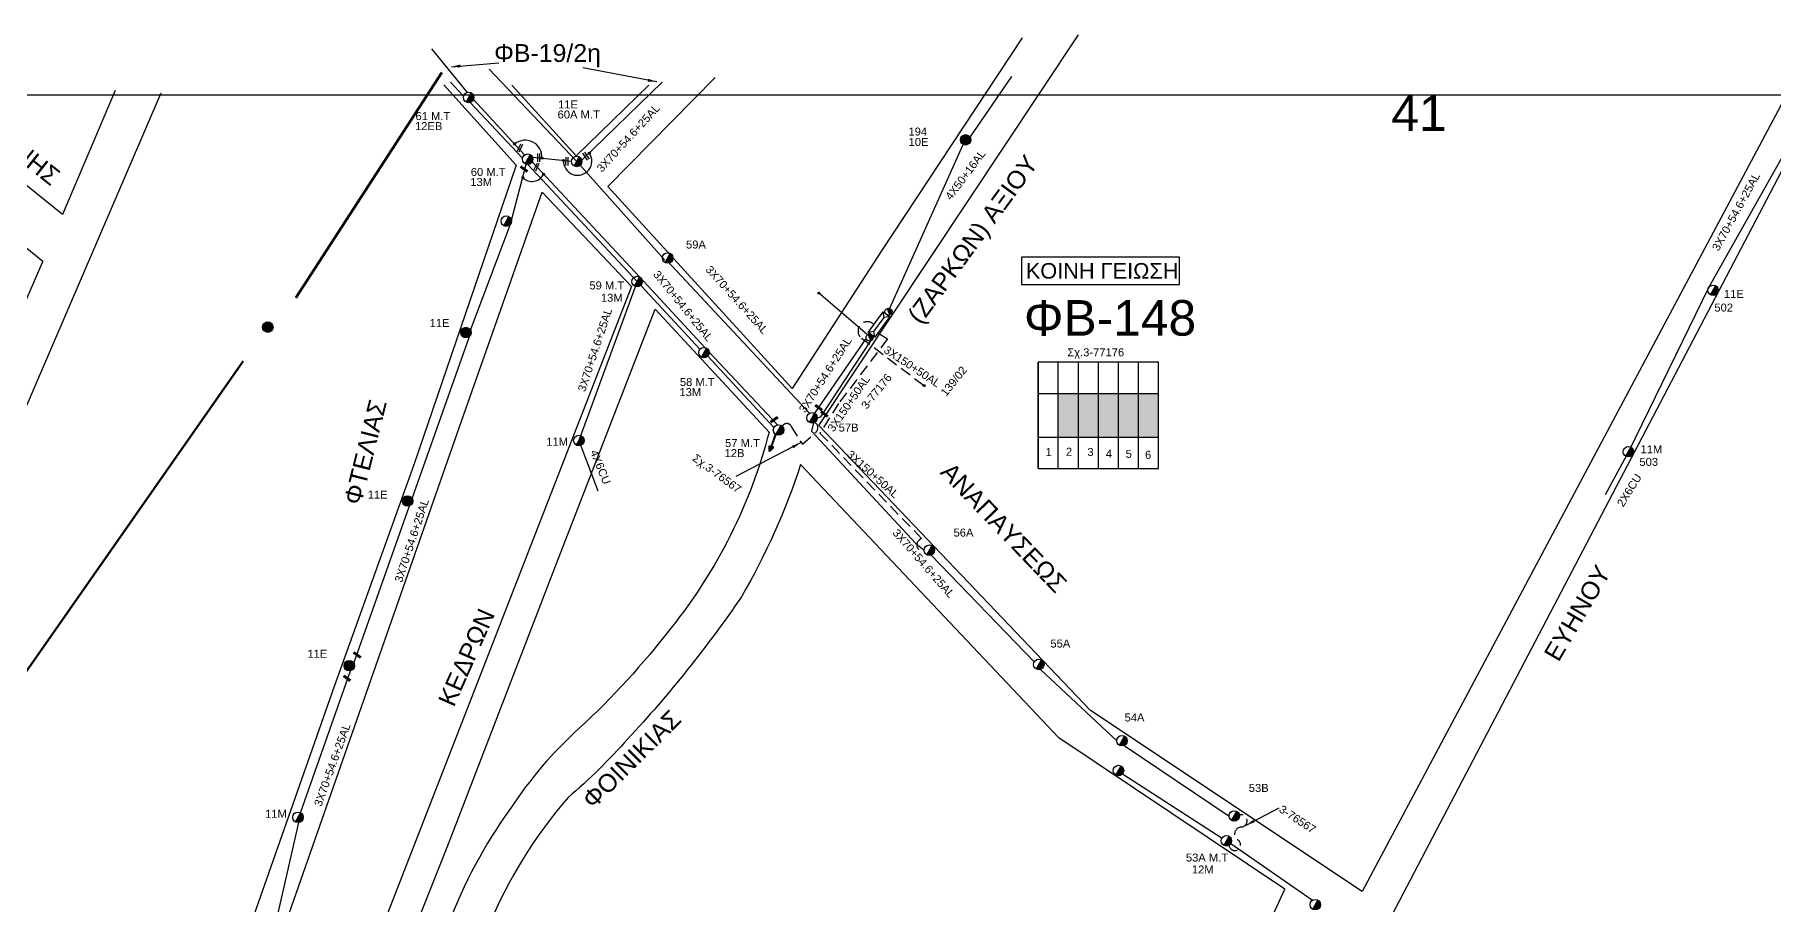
# Model space of a CAD drawing. Header units: millimetres. Extents: x 1451 to 4015, y 754 to 2365.
# Drawn here: x 1910.1 to 2301, y 1594 to 1789.6 of the extents above; entities that cross this region are included whole.
import ezdxf
from ezdxf.enums import TextEntityAlignment as Align

# ---------------------------------------------------------------- set-up
doc = ezdxf.new("R2010")
doc.units = ezdxf.units.MM
doc.linetypes.add('DASHED', pattern=[19.05, 12.7, -6.35])
for name, color, linetype in [('Ασφαλειοκιβώτια Χ.Τ 6 αναχωρήσεων', 7, 'Continuous'), ('Γέφυρες Εναερίου Δικτύου', 7, 'Continuous'), ('Γυμνά εναέρια ΧΤ και ΦΟΠ (3Φ)   4x50+16AL', 7, 'Continuous'), ('Επίτονοι', 7, 'Continuous'), ('Επιγραφές - Σχήματα', 7, 'Continuous'), ('Καλώδια ΧΤ   2x6AL', 7, 'DASHED'), ('Καλώδια ΧΤ   3x150+50AL', 7, 'DASHED'), ('Καλώδια ΧΤ   3x150AL+50XLPE', 7, 'DASHED'), ('Καλώδια ΧΤ   4x6CU', 7, 'DASHED'), ('Μηχανική τομή', 7, 'Continuous'), ('Στύλος Ξύλινος', 7, 'Continuous'), ('Στύλος Ξύλινος @ 1', 7, 'Continuous'), ('Στύλος ΦΜ', 7, 'Continuous'), ('Στύλος ΦΜ @ 1', 7, 'Continuous'), ('Συνδέσεις', 7, 'Continuous'), ('Συνεστραμμένα ΧΤ   3x70+54.6+25AL', 7, 'SYN_LINE'), ('Υποσταθμός εναέριος 2 στύλων', 7, 'Continuous'), ('Υποσταθμός πόλεως', 7, 'Continuous'), ('Υπόβαθρο ΔΕΗ', 7, 'Continuous')]:
    doc.layers.add(name, color=color, linetype=linetype)
doc.styles.get("Standard").update_dxf_attribs({"font": 'ARIAL.TTF'})
doc.linetypes.add('SYN_LINE', pattern='A,0.5,-0.0001,["/\\/\\/\\/",Standard,S=0.1,R=0,X=0,Y=-0.05],-0.25', length=0.7501)
doc.dimstyles.new('ISO-25', dxfattribs={"dimtxt": 2.5, "dimasz": 2.5, "dimexe": 1.25, "dimexo": 0.625, "dimtad": 1, "dimtxsty": 'Standard', "dimcen": 2.5, "dimadec": 0, "dimazin": 0, "dimtfac": 1, "dimtmove": 0, "dimatfit": 3, "dimfxl": 1, "dimarcsym": 0})

# ---------------------------------------------------------------- blocks, each defined once
blk = doc.blocks.new('ΥΠΑΡΧΩΝ ΤΣΙΜΕΝΤΕΝΙΟΣ ΣΤΥΛΟΣ')
at = {"layer": 'Στύλος ΦΜ'}
blk.add_hatch(color=7, dxfattribs=at).paths.add_polyline_path([(-1.29, -2.28, 0.574793), (2.62, 0, 0.268822), (1.3, 2.27)])
at = {"layer": 'Στύλος ΦΜ', "color": 7}
blk.add_line((-1.29, -2.28), (1.3, 2.27), dxfattribs=at)
blk.add_circle((0, 0), 2.62, dxfattribs=at)
at = {"layer": 'Στύλος ΦΜ', "flags": 4}
for tag, p in [('ΑΡΙΘΜΟΣ', (-4.68, 8.05)), ('ΤΥΠΟΣ', (-4.91, 3.03))]:
    blk.add_attdef(tag, p, '', height=4, dxfattribs=at)
blk = doc.blocks.new('ΥΠΑΡΧΩΝ ΞΥΛΙΝΟΣ ΣΤΥΛΟΣ')
at = {"layer": 'Στύλος Ξύλινος'}
h = blk.add_hatch(color=256, dxfattribs=at)
h.paths.add_polyline_path([(-2.62, 0, 0.270008), (-1.29, -2.28), (1.3, 2.27, 0.576266)])
h.paths.add_polyline_path([(-1.29, -2.28, 0.574793), (2.62, 0, 0.268822), (1.3, 2.27)])
blk.add_line((-1.29, -2.28), (1.3, 2.27), dxfattribs=at)
blk.add_circle((0, 0), 2.62, dxfattribs=at)
at = {"layer": 'Στύλος Ξύλινος', "flags": 4}
for tag, p in [('ΑΡΙΘΜΟΣ', (-4.91, 8.6)), ('ΤΥΠΟΣ', (-4.85, 3.39))]:
    blk.add_attdef(tag, p, '', height=4, dxfattribs=at)
blk = doc.blocks.new('ΥΠΟΣΤΑΘΜΟΣ ΕΝΑΕΡΙΟΣ ΕΠΙ 2 ΣΤΥΛΩΝ')
at = {"layer": 'Υποσταθμός εναέριος 2 στύλων', "linetype": 'Continuous'}
for points in [[(-12, -2.1, 0.574793), (-8.5, -0.1, 0.268822), (-9.6, 2)], [(9.7, -2.1, 0.574793), (13.2, -0.1, 0.268822), (12, 1.9)]]:
    blk.add_hatch(color=256, dxfattribs=at).paths.add_polyline_path(points)
for p, q in [((-12, -2.1), (-9.6, 2)), ((9.7, -2.1), (12, 1.9))]:
    blk.add_line(p, q, dxfattribs=at)
for centre in [(-10.8, -0.1), (10.8, -0.1)]:
    blk.add_circle(centre, 2.36, dxfattribs=at)
at = {"layer": 'Υποσταθμός πόλεως', "linetype": 'Continuous', "ltscale": 40}
blk.add_lwpolyline([(-8.6, 2.8), (8.6, 2.8), (8.6, -2.8), (-8.6, -2.8)], close=True, dxfattribs=at)
for points in [[(-5.8, 0), (-8.6, 2.8)], [(-8.6, -2.8), (-5.8, 0)], [(-5.8, 0), (5.8, 0)], [(5.8, 0), (8.6, 2.8)], [(8.6, -2.8), (5.8, 0)]]:
    blk.add_lwpolyline(points, dxfattribs=at)
at = {"layer": 'Υποσταθμός εναέριος 2 στύλων', "ltscale": 40, "flags": 1}
for tag, p in [('ΜΕΤΑΣΧΗΜΑΤΙΣΜΟΣ', (14.1, 2.5)), ('ΙΣΧΥΣ', (14.1, -0.3)), ('ΑΡΙΘΜΟΣ', (14.2, -3))]:
    blk.add_attdef(tag, p, '', height=1.8, dxfattribs=at)
blk = doc.blocks.new('ΕΠΙΤΟΝΟΣ')
at = {"layer": 'Επίτονοι', "lineweight": 40, "ltscale": 40}
blk.add_hatch(color=256, dxfattribs=at).paths.add_polyline_path([(-1.13, 6.47), (0, 9.1), (1.13, 6.47)])
for p, q in [((-1.13, 6.47), (0, 9.1)), ((0, 9.1), (1.13, 6.47)), ((1.13, 6.47), (-1.13, 6.47)), ((-1.13, 6.47), (0, 6.47)), ((0, 6.47), (0, 0))]:
    blk.add_line(p, q, dxfattribs=at)
blk = doc.blocks.new('ΑΣΦΑΛΕΙΟΚΙΒΩΤΙΟ ΥΠΟΣΤΑΘΜΟΥ 6 ΑΝΑΧΩΡΗΣΕΩΝ')
at = {"layer": 'Ασφαλειοκιβώτια Χ.Τ 6 αναχωρήσεων', "ltscale": 40}
for p, q in [((-23.91, 27), (23.91, 27)), ((-9.83, 27), (-9.83, -27)), ((9.83, 27), (9.83, -27)), ((-23.91, 18), (23.91, 18)), ((-23.91, 9), (23.91, 9)), ((-23.91, 0), (23.91, 0)), ((-23.91, -9), (23.91, -9)), ((-23.91, -18), (23.91, -18))]:
    blk.add_line(p, q, dxfattribs=at)
at = {"layer": 'Ασφαλειοκιβώτια Χ.Τ 6 αναχωρήσεων'}
blk.add_lwpolyline([(-23.91, -27), (23.91, -27), (23.91, 27), (-23.91, 27)], close=True, dxfattribs=at)
for s, p in [('1', (-18.27, 23.75)), ('2', (-18.13, 14.58)), ('3', (-18.25, 4.93)), ('4', (-19.02, -3.33)), ('5', (-19.08, -12.27)), ('6', (-19.5, -20.99))]:
    blk.add_text(s, height=3.6, rotation=270, dxfattribs=at).set_placement(p)
at = {"layer": 'Ασφαλειοκιβώτια Χ.Τ 6 αναχωρήσεων', "ltscale": 40}
for tag, height, p in [('ΟΝΟΜΑ', 5, (-0.27, 31.68)), ('ΚΕΙΜΕΝΟ 1', 2, (16.95, 22.41)), ('ΚΕΙΜΕΝΟ 2', 2, (16.95, 13.71)), ('ΚΕΙΜΕΝΟ 3', 2, (16.95, 4.31)), ('ΚΕΙΜΕΝΟ 4', 2, (16.95, -4.67)), ('ΚΕΙΜΕΝΟ 5', 2, (16.95, -13.51)), ('ΚΕΙΜΕΝΟ 6', 2, (16.95, -22.43)), ('ΣΧ', 2, (-0.21, -29.21))]:
    blk.add_attdef(tag, text='', height=height, dxfattribs=at).set_placement(p, align=Align.MIDDLE_CENTER)
blk = doc.blocks.new('ΜΗΧΑΝΙΚΗ ΤΟΜΗ')
at = {"layer": 'Μηχανική τομή', "ltscale": 40}
for p, q in [((-1.89, 0.78), (1.89, 0.78)), ((1.89, 0), (-1.89, 0))]:
    blk.add_line(p, q, dxfattribs=at)
blk = doc.blocks.new('_ΣΥΝΔΕΣΗ')
at = {"layer": 'Συνδέσεις', "linetype": 'SYN_LINE', "ltscale": 40}
blk.add_hatch(color=256, dxfattribs=at).paths.add_polyline_path([(0.5, -0.01, 1), (-0.5, -0.01, 1)])
at = {"layer": 'Συνδέσεις'}
blk.add_circle((0, -0.01), 0.5, dxfattribs=at)

msp = doc.modelspace()

# ---------------------------------------------------------------- hatches: boundary and pattern name
at = {"layer": 'Ασφαλειοκιβώτια Χ.Τ 6 αναχωρήσεων', "ltscale": 20}
for color, points in [(85, [(2144.76, 1708.85), (2140.26, 1708.85), (2140.26, 1699.02), (2144.76, 1699.02)]), (1, [(2149.26, 1708.85), (2144.76, 1708.85), (2144.76, 1699.02), (2149.26, 1699.02)]), (30, [(2153.76, 1708.85), (2149.26, 1708.85), (2149.26, 1699.02), (2153.76, 1699.02)]), (27, [(2158.26, 1708.85), (2153.76, 1708.85), (2153.76, 1699.02), (2158.26, 1699.02)]), (151, [(2162.76, 1708.85), (2158.26, 1708.85), (2158.26, 1699.02), (2162.76, 1699.02)])]:
    msp.add_hatch(color=color, dxfattribs=at).paths.add_polyline_path(points)

# ---------------------------------------------------------------- linework, layer by layer
at = {"color": 133, "lineweight": 60, "ltscale": 0.2}
for points in [[(2001.6, 1781.09), (1968.8, 1730.36)], [(1956.9, 1716.17), (1902.32, 1637.95)]]:
    msp.add_lwpolyline(points, dxfattribs=at)
at = {"layer": 'Γέφυρες Εναερίου Δικτύου', "ltscale": 0.1}
for centre, radius, start, end in [((2020.36, 1762.06), 3.78, 355.8324, 129.3976), ((2032.16, 1761.14), 3.19, 177.2512, 34.427), ((2021.9, 1759.39), 2.83, 222.9278, 335.5337)]:
    msp.add_arc(centre, radius, start, end, dxfattribs=at)
at = {"layer": 'Γυμνά εναέρια ΧΤ και ΦΟΠ (3Φ)   4x50+16AL', "color": 85, "ltscale": 20}
for points in [[(2120.43, 1766.51), (2129.83, 1780.17)], [(2102.34, 1728.04), (2118.83, 1764.9)]]:
    msp.add_lwpolyline(points, dxfattribs=at)
at = {"layer": 'Επιγραφές - Σχήματα'}
msp.add_lwpolyline([(1485, 1776.03), (2988.77, 1776.03), (2988.77, 776.06), (1485, 776.06)], close=True, dxfattribs=at)
at = {"layer": 'Επιγραφές - Σχήματα', "color": 190}
msp.add_lwpolyline([(2131.99, 1733.39), (2167.5, 1733.39), (2167.5, 1739.56), (2131.99, 1739.56)], close=True, dxfattribs=at)
at = {"layer": 'Επιγραφές - Σχήματα', "color": 7, "linetype": 'DASHED', "ltscale": 0.2}
for centre, radius, start, end in [((2181.47, 1609.77), 1.57, 92.664, 238.2627), ((2181.33, 1612.74), 1.39, 272.664, 128.9993), ((2179.96, 1607.34), 1.29, 184.3533, 58.2627)]:
    msp.add_arc(centre, radius, start, end, dxfattribs=at)
at = {"layer": 'Καλώδια ΧΤ   2x6AL', "color": 1, "linetype": 'SYN_LINE', "ltscale": 10}
msp.add_line((2268.48, 1695.76), (2263.27, 1686.08), dxfattribs=at)
at = {"layer": 'Καλώδια ΧΤ   3x150+50AL', "color": 151, "ltscale": 0.2}
msp.add_lwpolyline([(2109.95, 1710.65), (2096.03, 1721.27, -1.064574), (2098.76, 1724.42, -1137.009398)], format="xyb", dxfattribs=at)
at = {"layer": 'Καλώδια ΧΤ   3x150+50AL', "color": 27, "ltscale": 0.2}
msp.add_lwpolyline([(2099.69, 1722.5), (2101.84, 1721.15), (2090.85, 1706.62), (2086.64, 1699.95), (2109.5, 1676.26), (2109.07, 1675.97, 0.808849), (2110.1, 1673.37, 1.254697)], format="xyb", dxfattribs=at)
at = {"layer": 'Καλώδια ΧΤ   3x150AL+50XLPE', "color": 7, "linetype": 'DASHED', "ltscale": 0.2}
msp.add_lwpolyline([(2080.21, 1701.44), (2082.7, 1697.44), (2085.8, 1700.26)], dxfattribs=at)
for centre, radius, start, end in [((2079.17, 1700.96), 1.15, 24.6988, 158.7718), ((2084.96, 1701.18), 1.25, 312.2102, 96.8115)]:
    msp.add_arc(centre, radius, start, end, dxfattribs=at)
at = {"layer": 'Καλώδια ΧΤ   4x6CU', "color": 1, "linetype": 'SYN_LINE', "ltscale": 10}
msp.add_line((2032.44, 1698.29), (2036.69, 1687), dxfattribs=at)
at = {"layer": 'Συνεστραμμένα ΧΤ   3x70+54.6+25AL', "color": 7, "linetype": 'SYN_LINE', "ltscale": 20}
for p, q in [((2031.95, 1761.06), (2012.29, 1781.81)), ((2051.75, 1738.89), (2031.95, 1761.06))]:
    msp.add_line(p, q, dxfattribs=at)
at = {"layer": 'Συνεστραμμένα ΧΤ   3x70+54.6+25AL', "color": 1, "ltscale": 20}
for p, q in [((2017.09, 1746.97), (2020.91, 1761.56)), ((2045.53, 1734.04), (2032.44, 1698.28))]:
    msp.add_line(p, q, dxfattribs=at)
at = {"layer": 'Συνεστραμμένα ΧΤ   3x70+54.6+25AL', "color": 85, "ltscale": 20}
for points in [[(2007.39, 1776.6), (1999.36, 1786.41)], [(2033.1, 1761.31), (2051.19, 1778.91)], [(2020.24, 1762.53), (2008.73, 1774.98)]]:
    msp.add_lwpolyline(points, dxfattribs=at)
at = {"layer": 'Συνεστραμμένα ΧΤ   3x70+54.6+25AL', "ltscale": 20}
for points in [[(2006.51, 1775.75), (2003.56, 1778.86)], [(2085.18, 1702.26), (2084.74, 1700.41), (2108.21, 1675.1), (2110.07, 1673.6)], [(2111.69, 1672.51), (2134.82, 1648.47)], [(2136.22, 1646.79), (2153.4, 1630.7)], [(2155.06, 1629.68), (2178.65, 1613.76)]]:
    msp.add_lwpolyline(points, dxfattribs=at)
at = {"layer": 'Συνεστραμμένα ΧΤ   3x70+54.6+25AL', "linetype": 'Continuous', "ltscale": 20}
for points in [[(2007.96, 1774.31), (2019.75, 1761.77)], [(2045.53, 1734.04), (2020.95, 1760.38)], [(2059.66, 1718.81), (2045.53, 1734.04)], [(2076.29, 1701.19), (2061.43, 1717.26)]]:
    msp.add_lwpolyline(points, dxfattribs=at)
at = {"layer": 'Συνεστραμμένα ΧΤ   3x70+54.6+25AL', "color": 1, "ltscale": 20}
for points in [[(2305.13, 1765.75), (2286.56, 1732.79), (2268.48, 1695.76)], [(2021.92, 1760.96), (2046.11, 1735.06)], [(2008.09, 1723.09), (2017.09, 1746.97)], [(2046.11, 1735.06), (2060.76, 1719.22)], [(1994.95, 1685.25), (2007.8, 1721.67)], [(2086.03, 1703.38), (2086.84, 1703.64), (2098.08, 1720.72)], [(2061.74, 1718.13), (2077.07, 1701.81)], [(1981.85, 1648.18), (1994.34, 1683.59)], [(1969.85, 1614.55), (1981.07, 1646.5)], [(1962.04, 1579.85), (1969.45, 1612.36)]]:
    msp.add_lwpolyline(points, dxfattribs=at)
at = {"layer": 'Συνεστραμμένα ΧΤ   3x70+54.6+25AL', "color": 85, "ltscale": 10}
msp.add_lwpolyline([(2021.99, 1762.01), (2030.77, 1761.11)], dxfattribs=at)
at = {"layer": 'Συνεστραμμένα ΧΤ   3x70+54.6+25AL', "color": 7, "linetype": 'SYN_LINE', "ltscale": 20}
msp.add_lwpolyline([(2084.33, 1704.45), (2052.3, 1738.67)], dxfattribs=at)
at = {"layer": 'Συνεστραμμένα ΧΤ   3x70+54.6+25AL', "color": 30, "ltscale": 15}
msp.add_lwpolyline([(2097.33, 1722.09), (2086.31, 1731.49)], dxfattribs=at)
at = {"layer": 'Συνεστραμμένα ΧΤ   3x70+54.6+25AL', "color": 30, "ltscale": 20}
msp.add_lwpolyline([(2096.89, 1721.06), (2085.44, 1704.42)], dxfattribs=at)
at = {"layer": 'Συνεστραμμένα ΧΤ   3x70+54.6+25AL', "color": 27, "ltscale": 20}
for points in [[(2154.72, 1623.35), (2177.07, 1608.88)], [(2179.05, 1607.61), (2197.42, 1594.88)]]:
    msp.add_lwpolyline(points, dxfattribs=at)
at = {"layer": 'Υπόβαθρο ΔΕΗ'}
for points in [[(2132.12, 1788.85), (2100.51, 1740.98), (2080.39, 1709.95), (2038.92, 1755.44), (2063.1, 1779.95)], [(2304.61, 1777.17), (2208.58, 1596.83), (2147.47, 1637.57), (2086.41, 1701.63), (2144.83, 1789.55)], [(1928.14, 1777.02), (1916.32, 1749.12), (1888.62, 1771.38), (1894.61, 1777.88)], [(1906.76, 1702.74), (1938.47, 1776.5)], [(2048.15, 1778.2), (2031.83, 1762.32), (2017.34, 1778.2)]]:
    msp.add_lwpolyline(points, dxfattribs=at)
for points in [[(2002.03, 1778.28), (2018.35, 1760.24), (1995.35, 1692.82), (1977.37, 1642.96), (1955.84, 1581.49), (1938.82, 1532.68), (1969.71, 1520.19), (1987.52, 1568.27), (2003.15, 1607.6), (2027.37, 1670.61), (2049.61, 1727.84), (2075.21, 1700.18, -0.106781), (2053.17, 1656.17, -0.043262), (2032.5, 1633.55, 0.064164), (2017.04, 1615.48, 0.06773), (2003.07, 1589.36, 0.110558), (1997.94, 1568.08, 0.047889), (1999.77, 1555.92, -0.126006), (1995.51, 1532.41, -0.02637), (1980.49, 1504.7), (1963.31, 1471.91), (1904.77, 1515.9)], [(2302.9, 1758.82), (2364.87, 1738.86), (2333.71, 1626.07), (2296.89, 1492.82, -0.013512), (2258.04, 1549.56, 0.04675), (2215.4, 1591.75), (2302.9, 1758.82)], [(2119.19, 1488.16), (2156.41, 1524.13), (2178.76, 1570.22), (2191.21, 1597.4), (2140.39, 1631.42), (2082.31, 1692.91, -0.052731), (2069, 1663.16, -0.037591), (2043.41, 1631.15, -0.036663), (2029.99, 1617.98, 0.079037), (2012.2, 1589.25, 0.150645), (2008.96, 1556.87), (2064.95, 1525.47, -0.051957), (2119.19, 1488.16, 0.436179)]]:
    msp.add_lwpolyline(points, format="xyb", dxfattribs=at)
for points in [[(1881.59, 1763.14), (1911.88, 1738.62), (1898.69, 1708.35), (1861.11, 1738.79)], [(2024.21, 1754.17), (2044.25, 1732.96), (1981.89, 1572.64), (1965.54, 1529.77), (1948.03, 1536.89), (2006.54, 1704.12)]]:
    msp.add_lwpolyline(points, close=True, dxfattribs=at)

# ---------------------------------------------------------------- block references
at = {"layer": 'Ασφαλειοκιβώτια Χ.Τ 6 αναχωρήσεων', "xscale": 0.5, "yscale": 0.5, "zscale": 0.5, "rotation": 90}
msp.add_blockref('ΑΣΦΑΛΕΙΟΚΙΒΩΤΙΟ ΥΠΟΣΤΑΘΜΟΥ 6 ΑΝΑΧΩΡΗΣΕΩΝ', (2149.26, 1703.93), dxfattribs=at)
at = {"layer": 'Επίτονοι', "xscale": 0.4499999999999472, "yscale": 0.4499999999999472, "zscale": 0.4499999999999472, "rotation": 159.6866871602551}
msp.add_blockref('ΕΠΙΤΟΝΟΣ', (2076.76, 1699.64), dxfattribs=at)
at = {"layer": 'Μηχανική τομή'}
for p, xscale, yscale, zscale, rotation in [((2019.34, 1764.01), 0.5000000000000686, 0.5000000000000686, 0.5000000000000686, 64.79510568417017), ((2019.98, 1759.2), 0.5000000000000048, 0.5000000000000048, 0.5000000000000048, 324.1739248048186), ((2023.06, 1759.76), 0.5000000000000686, 0.5000000000000686, 0.5000000000000686, 64.79510568417017), ((2023.59, 1761.9), 0.5000000000000289, 0.5000000000000289, 0.5000000000000289, 89.01915464698592), ((2029.94, 1761.06), 0.5000000000000289, 0.5000000000000289, 0.5000000000000289, 89.01915464698592), ((2034.2, 1762.35), 0.5000000000000873, 0.5000000000000873, 0.5000000000000873, 123.6070797166458), ((2086.25, 1705.53), 0.5000000000000048, 0.5000000000000048, 0.5000000000000048, 324.1739248048186), ((2087.52, 1704.09), 0.5000000000000048, 0.5000000000000048, 0.5000000000000048, 324.1739248048186), ((2076.46, 1702.83), 0.5000000000000028, 0.5000000000000028, 0.5000000000000028, 35.39305399265657), ((1982.46, 1649.9), 0.5000000000000048, 0.5000000000000048, 0.5000000000000048, 324.1739248048186), ((1980.19, 1644.66), 0.5000000000000048, 0.5000000000000048, 0.5000000000000048, 324.1739248048186)]:
    msp.add_blockref('ΜΗΧΑΝΙΚΗ ΤΟΜΗ', p, dxfattribs=dict(at, xscale=xscale, yscale=yscale, zscale=zscale, rotation=rotation))
at = {"layer": 'Στύλος Ξύλινος @ 1', "ltscale": 40}
ref = msp.add_blockref('ΥΠΑΡΧΩΝ ΞΥΛΙΝΟΣ ΣΤΥΛΟΣ', (2119.41, 1765.92), dxfattribs=dict(at, xscale=0.4499999999998181, yscale=0.4499999999998181, zscale=0.4499999999998181))
ref.add_attrib('ΤΥΠΟΣ', '10E', (2106.58, 1764.54), dxfattribs={"layer": 'Στύλος Ξύλινος', "height": 1.8, "flags": 4})
ref.add_attrib('ΑΡΙΘΜΟΣ', '194', (2106.55, 1766.88), dxfattribs={"layer": 'Στύλος Ξύλινος', "height": 1.8, "flags": 4})
at = {"layer": 'Στύλος Ξύλινος @ 1', "color": 133, "lineweight": 60, "ltscale": 40, "xscale": 0.4499999999998181, "yscale": 0.4499999999998181, "zscale": 0.4499999999998181}
msp.add_blockref('ΥΠΑΡΧΩΝ ΞΥΛΙΝΟΣ ΣΤΥΛΟΣ', (1962.48, 1723.8), dxfattribs=at)
at = {"layer": 'Στύλος Ξύλινος @ 1', "ltscale": 40}
ref = msp.add_blockref('ΥΠΑΡΧΩΝ ΞΥΛΙΝΟΣ ΣΤΥΛΟΣ', (2007.04, 1722.57), dxfattribs=dict(at, xscale=0.4499999999998181, yscale=0.4499999999998181, zscale=0.4499999999998181))
ref.add_attrib('ΤΥΠΟΣ', '11E', (1998.85, 1723.81), dxfattribs={"layer": 'Στύλος Ξύλινος', "height": 1.8, "flags": 4})
ref = msp.add_blockref('ΥΠΑΡΧΩΝ ΞΥΛΙΝΟΣ ΣΤΥΛΟΣ', (1993.91, 1684.69), dxfattribs=dict(at, xscale=0.4499999999998181, yscale=0.4499999999998181, zscale=0.4499999999998181))
ref.add_attrib('ΤΥΠΟΣ', '11E', (1984.95, 1685.21), dxfattribs={"layer": 'Στύλος Ξύλινος', "height": 1.8, "flags": 4})
ref = msp.add_blockref('ΥΠΑΡΧΩΝ ΞΥΛΙΝΟΣ ΣΤΥΛΟΣ', (1980.8, 1647.65), dxfattribs=dict(at, xscale=0.4499999999998181, yscale=0.4499999999998181, zscale=0.4499999999998181))
ref.add_attrib('ΤΥΠΟΣ', '11E', (1971.38, 1649.42), dxfattribs={"layer": 'Στύλος Ξύλινος', "height": 1.8, "flags": 4})
at = {"layer": 'Στύλος ΦΜ @ 1', "ltscale": 40}
ref = msp.add_blockref('ΥΠΑΡΧΩΝ ΤΣΙΜΕΝΤΕΝΙΟΣ ΣΤΥΛΟΣ', (2007.64, 1775.45), dxfattribs=dict(at, xscale=0.4499999999998181, yscale=0.4499999999998181, zscale=0.4499999999998181))
ref.add_attrib('ΤΥΠΟΣ', '12EB', (1995.59, 1768.1), dxfattribs={"layer": 'Στύλος ΦΜ', "height": 1.8, "flags": 4})
ref.add_attrib('ΑΡΙΘΜΟΣ', '61 M.T', (1995.69, 1770.36), dxfattribs={"layer": 'Στύλος ΦΜ', "height": 1.8, "flags": 4})
ref = msp.add_blockref('ΥΠΑΡΧΩΝ ΤΣΙΜΕΝΤΕΝΙΟΣ ΣΤΥΛΟΣ', (2031.95, 1761.06), dxfattribs=dict(at, xscale=0.4499999999998181, yscale=0.4499999999998181, zscale=0.4499999999998181))
ref.add_attrib('ΤΥΠΟΣ', '60A M.T', (2027.64, 1770.72), dxfattribs={"layer": 'Στύλος ΦΜ', "height": 1.8, "flags": 4})
ref.add_attrib('ΑΡΙΘΜΟΣ', '11E', (2027.75, 1772.98), dxfattribs={"layer": 'Στύλος ΦΜ', "height": 1.8, "flags": 4})
ref = msp.add_blockref('ΥΠΑΡΧΩΝ ΤΣΙΜΕΝΤΕΝΙΟΣ ΣΤΥΛΟΣ', (2020.91, 1761.56), dxfattribs=dict(at, xscale=0.4499999999998181, yscale=0.4499999999998181, zscale=0.4499999999998181))
ref.add_attrib('ΤΥΠΟΣ', '13M', (2008.02, 1755.54), dxfattribs={"layer": 'Στύλος ΦΜ', "height": 1.8, "flags": 4})
ref.add_attrib('ΑΡΙΘΜΟΣ', '60 M.T', (2008.13, 1757.8), dxfattribs={"layer": 'Στύλος ΦΜ', "height": 1.8, "flags": 4})
at = {"layer": 'Στύλος ΦΜ @ 1', "ltscale": 40, "xscale": 0.4499999999998181, "yscale": 0.4499999999998181, "zscale": 0.4499999999998181}
for p in [(2016.11, 1747.63), (2153.78, 1624.05)]:
    msp.add_blockref('ΥΠΑΡΧΩΝ ΤΣΙΜΕΝΤΕΝΙΟΣ ΣΤΥΛΟΣ', p, dxfattribs=at)
at = {"layer": 'Στύλος ΦΜ @ 1', "ltscale": 40}
ref = msp.add_blockref('ΥΠΑΡΧΩΝ ΤΣΙΜΕΝΤΕΝΙΟΣ ΣΤΥΛΟΣ', (2052.4, 1739.35), dxfattribs=dict(at, xscale=0.4499999999998181, yscale=0.4499999999998181, zscale=0.4499999999998181))
ref.add_attrib('ΤΥΠΟΣ', '59A', (2056.53, 1741.47), dxfattribs={"layer": 'Στύλος ΦΜ', "height": 1.8, "flags": 4})
ref = msp.add_blockref('ΥΠΑΡΧΩΝ ΤΣΙΜΕΝΤΕΝΙΟΣ ΣΤΥΛΟΣ', (2045.53, 1734.04), dxfattribs=dict(at, xscale=0.4499999999998181, yscale=0.4499999999998181, zscale=0.4499999999998181))
ref.add_attrib('ΤΥΠΟΣ', '13M', (2037.39, 1729.5), dxfattribs={"layer": 'Στύλος ΦΜ', "height": 1.8, "flags": 4})
ref.add_attrib('ΑΡΙΘΜΟΣ', '59 M.T', (2034.8, 1732.27), dxfattribs={"layer": 'Στύλος ΦΜ', "height": 1.8, "flags": 4})
ref = msp.add_blockref('ΥΠΑΡΧΩΝ ΤΣΙΜΕΝΤΕΝΙΟΣ ΣΤΥΛΟΣ', (2287.5, 1732.08), dxfattribs=dict(at, xscale=0.4499999999998181, yscale=0.4499999999998181, zscale=0.4499999999998181))
ref.add_attrib('ΤΥΠΟΣ', '11E', (2289.95, 1730.37), dxfattribs={"layer": 'Στύλος ΦΜ', "height": 1.8, "flags": 4})
ref.add_attrib('ΑΡΙΘΜΟΣ', '502', (2287.8, 1727.29), dxfattribs={"layer": 'Στύλος ΦΜ', "height": 1.8, "flags": 4})
ref = msp.add_blockref('ΥΠΑΡΧΩΝ ΤΣΙΜΕΝΤΕΝΙΟΣ ΣΤΥΛΟΣ', (2060.56, 1718.06), dxfattribs=dict(at, xscale=0.4499999999998181, yscale=0.4499999999998181, zscale=0.4499999999998181))
ref.add_attrib('ΤΥΠΟΣ', '13M', (2055.04, 1708.28), dxfattribs={"layer": 'Στύλος ΦΜ', "height": 1.8, "flags": 4})
ref.add_attrib('ΑΡΙΘΜΟΣ', '58 M.T', (2055.15, 1710.55), dxfattribs={"layer": 'Στύλος ΦΜ', "height": 1.8, "flags": 4})
ref = msp.add_blockref('ΥΠΑΡΧΩΝ ΤΣΙΜΕΝΤΕΝΙΟΣ ΣΤΥΛΟΣ', (2077.34, 1700.66), dxfattribs=dict(at, xscale=0.4499999999998181, yscale=0.4499999999998181, zscale=0.4499999999998181))
ref.add_attrib('ΤΥΠΟΣ', '12B', (2065.2, 1694.56), dxfattribs={"layer": 'Στύλος ΦΜ', "height": 1.8, "flags": 4})
ref.add_attrib('ΑΡΙΘΜΟΣ', '57 M.T', (2065.31, 1696.82), dxfattribs={"layer": 'Στύλος ΦΜ', "height": 1.8, "flags": 4})
ref = msp.add_blockref('ΥΠΑΡΧΩΝ ΤΣΙΜΕΝΤΕΝΙΟΣ ΣΤΥΛΟΣ', (2084.86, 1703.39), dxfattribs=dict(at, xscale=0.4499999999998181, yscale=0.4499999999998181, zscale=0.4499999999998181))
ref.add_attrib('ΤΥΠΟΣ', '57Β', (2090.86, 1700.29), dxfattribs={"layer": 'Στύλος ΦΜ', "height": 1.8, "flags": 4})
ref = msp.add_blockref('ΥΠΑΡΧΩΝ ΤΣΙΜΕΝΤΕΝΙΟΣ ΣΤΥΛΟΣ', (2032.44, 1698.29), dxfattribs=dict(at, xscale=0.4499999999998181, yscale=0.4499999999998181, zscale=0.4499999999998181))
ref.add_attrib('ΤΥΠΟΣ', '11M', (2025.09, 1697.12), dxfattribs={"layer": 'Στύλος ΦΜ', "height": 1.8, "flags": 4})
ref = msp.add_blockref('ΥΠΑΡΧΩΝ ΤΣΙΜΕΝΤΕΝΙΟΣ ΣΤΥΛΟΣ', (2268.48, 1695.76), dxfattribs=dict(at, xscale=0.4499999999998181, yscale=0.4499999999998181, zscale=0.4499999999998181))
ref.add_attrib('ΤΥΠΟΣ', '11M', (2271.19, 1695.41), dxfattribs={"layer": 'Στύλος ΦΜ', "height": 1.8, "flags": 4})
ref.add_attrib('ΑΡΙΘΜΟΣ', '503', (2270.94, 1692.58), dxfattribs={"layer": 'Στύλος ΦΜ', "height": 1.8, "flags": 4})
ref = msp.add_blockref('ΥΠΑΡΧΩΝ ΤΣΙΜΕΝΤΕΝΙΟΣ ΣΤΥΛΟΣ', (2111.25, 1673.61), dxfattribs=dict(at, xscale=0.4499999999998181, yscale=0.4499999999998181, zscale=0.4499999999998181))
ref.add_attrib('ΤΥΠΟΣ', '56A', (2116.7, 1676.68), dxfattribs={"layer": 'Στύλος ΦΜ', "height": 1.8, "flags": 4})
ref = msp.add_blockref('ΥΠΑΡΧΩΝ ΤΣΙΜΕΝΤΕΝΙΟΣ ΣΤΥΛΟΣ', (2135.86, 1647.91), dxfattribs=dict(at, xscale=0.4499999999998181, yscale=0.4499999999998181, zscale=0.4499999999998181))
ref.add_attrib('ΤΥΠΟΣ', '55A', (2138.48, 1651.72), dxfattribs={"layer": 'Στύλος ΦΜ', "height": 1.8, "flags": 4})
ref = msp.add_blockref('ΥΠΑΡΧΩΝ ΤΣΙΜΕΝΤΕΝΙΟΣ ΣΤΥΛΟΣ', (2154.57, 1630.76), dxfattribs=dict(at, xscale=0.4499999999998181, yscale=0.4499999999998181, zscale=0.4499999999998181))
ref.add_attrib('ΤΥΠΟΣ', '54A', (2155.16, 1635.09), dxfattribs={"layer": 'Στύλος ΦΜ', "height": 1.8, "flags": 4})
ref = msp.add_blockref('ΥΠΑΡΧΩΝ ΤΣΙΜΕΝΤΕΝΙΟΣ ΣΤΥΛΟΣ', (2179.82, 1613.84), dxfattribs=dict(at, xscale=0.4499999999998181, yscale=0.4499999999998181, zscale=0.4499999999998181))
ref.add_attrib('ΤΥΠΟΣ', '53B', (2183.09, 1619.24), dxfattribs={"layer": 'Στύλος ΦΜ', "height": 1.8, "flags": 4})
ref = msp.add_blockref('ΥΠΑΡΧΩΝ ΤΣΙΜΕΝΤΕΝΙΟΣ ΣΤΥΛΟΣ', (1969.27, 1613.53), dxfattribs=dict(at, xscale=0.4499999999998181, yscale=0.4499999999998181, zscale=0.4499999999998181))
ref.add_attrib('ΤΥΠΟΣ', '11M', (1961.86, 1613.42), dxfattribs={"layer": 'Στύλος ΦΜ', "height": 1.8, "flags": 4})
ref = msp.add_blockref('ΥΠΑΡΧΩΝ ΤΣΙΜΕΝΤΕΝΙΟΣ ΣΤΥΛΟΣ', (2178.06, 1608.25), dxfattribs=dict(at, xscale=0.4499999999998181, yscale=0.4499999999998181, zscale=0.4499999999998181))
ref.add_attrib('ΤΥΠΟΣ', '12M', (2170.29, 1600.9), dxfattribs={"layer": 'Στύλος ΦΜ', "height": 1.8, "flags": 4})
ref.add_attrib('ΑΡΙΘΜΟΣ', '53A M.T', (2168.95, 1603.58), dxfattribs={"layer": 'Στύλος ΦΜ', "height": 1.8, "flags": 4})
ref = msp.add_blockref('ΥΠΑΡΧΩΝ ΤΣΙΜΕΝΤΕΝΙΟΣ ΣΤΥΛΟΣ', (2198.04, 1593.88), dxfattribs=dict(at, xscale=0.4499999999998181, yscale=0.4499999999998181, zscale=0.4499999999998181))
ref.add_attrib('ΤΥΠΟΣ', '12M', (2199.69, 1579.86), dxfattribs={"layer": 'Στύλος ΦΜ', "height": 1.8, "flags": 4})
ref.add_attrib('ΑΡΙΘΜΟΣ', '52 M.T', (2199.79, 1582.13), dxfattribs={"layer": 'Στύλος ΦΜ', "height": 1.8, "flags": 4})
at = {"layer": 'Συνδέσεις', "xscale": 0.4499999999998181, "yscale": 0.4499999999998181, "zscale": 0.4499999999998181}
for p in [(2017.96, 1764.99), (2024.14, 1761.79), (2028.97, 1761.3), (2034.79, 1762.95), (2019.84, 1757.48), (2024.48, 1758.23), (2086.4, 1731.45), (2110.06, 1710.63)]:
    msp.add_blockref('_ΣΥΝΔΕΣΗ', p, dxfattribs=at)
at = {"layer": 'Υποσταθμός εναέριος 2 στύλων', "xscale": 0.3346261923140578, "yscale": 0.3346261923140578, "zscale": 0.3346261923140578, "rotation": 53.86027833990958}
msp.add_blockref('ΥΠΟΣΤΑΘΜΟΣ ΕΝΑΕΡΙΟΣ ΕΠΙ 2 ΣΤΥΛΩΝ', (2099.91, 1724.39), dxfattribs=at)

# ---------------------------------------------------------------- texts
at = {"layer": 'Γυμνά εναέρια ΧΤ και ΦΟΠ (3Φ)   4x50+16AL', "ltscale": 20}
msp.add_text('4X50+16AL', height=1.8, rotation=53.2268, dxfattribs=at).set_placement((2119.36, 1758.04), align=Align.MIDDLE)
at = {"layer": 'Επιγραφές - Σχήματα', "ltscale": 20, "attachment_point": 1}
for s, insert, char_height, width in [('ΦΒ-19/2η', (2013.37, 1787.44), 4, 33.3738), ('41', (2215.15, 1775.94), 8, 48.6535), ('ΦΒ-148', (2132.52, 1729.87), 8, 48.6535), ('Σχ.3-77176', (2142.27, 1719.03), 1.8, 21.9855)]:
    msp.add_mtext(s, dxfattribs=dict(at, insert=insert, char_height=char_height, width=width))
for s, insert, char_height, width, rotation in [('ΔΑΦΝΗΣ', (1897.82, 1773.11), 4, 33.3738, 321.5836), ('(ΖΑΡΚΩΝ) ΑΞΙΟΥ', (2106.08, 1726.56), 4, 51.0473, 53.7902), ('3-77176', (2095.78, 1706.31), 1.8, 21.9855, 51.3357), ('139/02', (2113.63, 1709.2), 1.8, 21.9855, 51.3357), ('ΦΤΕΛΙΑΣ', (1979.51, 1684.53), 4, 33.3738, 75.8476), ('Σχ.3-76567', (2058.87, 1695.4), 1.8, 26.3982, 323.5736), ('ΑΝΑΠΑΥΣΕΩΣ', (2116.37, 1693.72), 4, 33.3738, 313.8381), ('ΕΥΗΝΟΥ', (2249.28, 1650.31), 4, 33.3738, 59.6453), ('ΚΕΔΡΩΝ', (2000.65, 1639.75), 4, 33.3738, 66.1603), ('ΦΟΙΝΙΚΙΑΣ', (2032.8, 1618.02), 4, 33.3738, 44.866), ('3-76567', (2190.71, 1616.4), 1.8, 21.9855, 326.4345)]:
    msp.add_mtext(s, dxfattribs=dict(at, insert=insert, char_height=char_height, width=width, rotation=rotation))
at = {"layer": 'Επιγραφές - Σχήματα', "color": 190, "insert": (2132.94, 1738.21), "char_height": 3.5, "width": 35.1311, "attachment_point": 1}
msp.add_mtext('KOINH ΓΕΙΩΣΗ', dxfattribs=at)
at = {"layer": 'Καλώδια ΧΤ   2x6AL', "ltscale": 20}
msp.add_text('2X6CU', height=1.8, rotation=58.3464, dxfattribs=at).set_placement((2268.66, 1687.11), align=Align.MIDDLE)
at = {"layer": 'Καλώδια ΧΤ   3x150+50AL', "ltscale": 0.2}
for rotation, p in [(326.4313, (2107.42, 1714.93)), (55.4202, (2093.11, 1706.6)), (318.2066, (2098.56, 1690.72))]:
    msp.add_text('3X150+50AL', height=1.8, rotation=rotation, dxfattribs=at).set_placement(p, align=Align.MIDDLE)
at = {"layer": 'Συνεστραμμένα ΧΤ   3x70+54.6+25AL', "ltscale": 20}
for s, rotation, p in [('3X70+54.6+25AL', 47.537, (2043.54, 1766.32)), ('3X70+54.6+25AL', 61.2276, (2292.65, 1749.76)), ('3X70+54.6+25AL', 309.052, (2055.89, 1728.56)), ('3X70+54.6+25AL', 311.8856, (2068, 1729.95)), ('3X70+54.6+25AL', 71.806, (2036.05, 1718.69)), ('3X70+54.6+25AL', 57.2338, (2087.84, 1713.06)), ('4X6CU', 291.9569, (2037.3, 1692.32)), ('3X70+54.6+25AL', 71.806, (1994.84, 1675.79)), ('3X70+54.6+25AL', 311.2837, (2109.98, 1670.65)), ('3X70+54.6+25AL', 70.2234, (1976.97, 1625.33))]:
    msp.add_text(s, height=1.8, rotation=rotation, dxfattribs=at).set_placement(p, align=Align.MIDDLE)

# ---------------------------------------------------------------- leaders
at = {"layer": 'Επιγραφές - Σχήματα', "ltscale": 40}
for points in [[(2003.78, 1782.37), (2014.43, 1783.21)], [(2049.93, 1778.97), (2033.3, 1782.12)], [(2082.29, 1697.75), (2067.71, 1690.18)], [(2182.48, 1611.74), (2189.93, 1615.67)]]:
    msp.add_leader(points, dimstyle='ISO-25', override={"dimasz": 2, "dimtad": 0}, dxfattribs=at)

doc.saveas('drawing.dxf')
